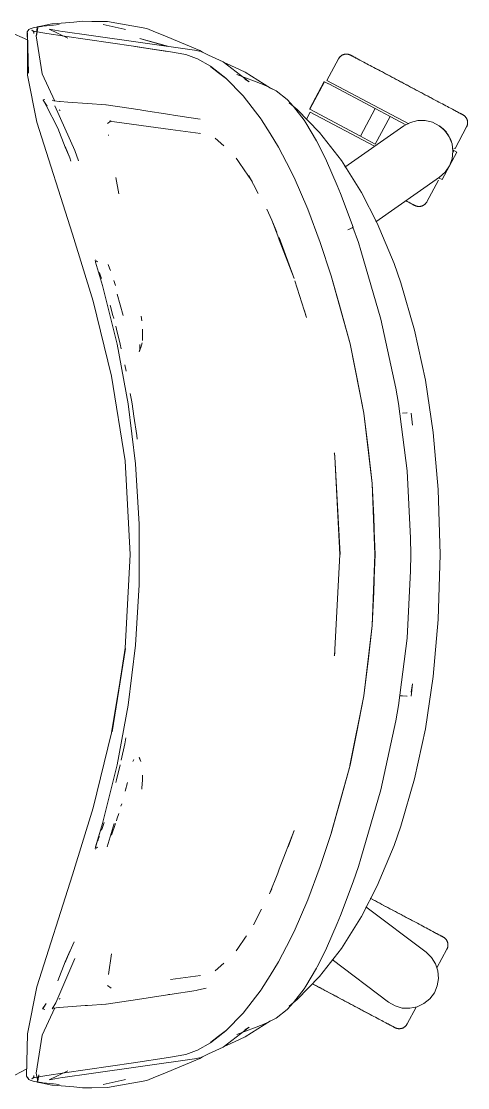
# Model space of a CAD drawing. Header units: millimetres. Extents: x 155927 to 326028, y -36033 to 97293.
# Drawn here: x 204610.7 to 204810.7, y 11212.4 to 11690.3 of the extents above; entities that cross this region are included whole.
import ezdxf

# ---------------------------------------------------------------- set-up
doc = ezdxf.new("R2010")
doc.units = ezdxf.units.MM
doc.header["$MEASUREMENT"] = 0
doc.layers.add('G-IMPT', color=8, linetype='CONTINUOUS', lineweight=9)
doc.layers.add('I-FURN', color=8, linetype='CONTINUOUS', lineweight=9)

msp = doc.modelspace()

# ---------------------------------------------------------------- linework, layer by layer
at = {"layer": 'G-IMPT'}
for p, q in [((204620.2, 11688.32), (204624.45, 11689.13)), ((204624.92, 11689.17), (204624.45, 11689.13)), ((204634.24, 11689.97), (204624.92, 11689.17)), ((204625.08, 11688.65), (204627.68, 11688.86)), ((204634.24, 11689.97), (204638.2, 11690.32)), ((204638.2, 11690.32), (204642.37, 11690.31)), ((204649.33, 11690.29), (204642.37, 11690.31)), ((204647.47, 11688.88), (204656.78, 11686.83)), ((204649.33, 11690.29), (204667.03, 11687.05)), ((204605.3, 11685.6), (204613.47, 11682.03)), ((204613.34, 11685.58), (204613.73, 11686.16)), ((204613.34, 11685.58), (204613.53, 11684.72)), ((204613.95, 11667.02), (204613.36, 11685.47)), ((204613.36, 11685.47), (204613.46, 11685)), ((204613.95, 11667.02), (204613.46, 11685)), ((204613.51, 11666.13), (204613.46, 11685)), ((204613.46, 11685), (204613.5, 11684.83)), ((204613.53, 11684.72), (204613.5, 11684.83)), ((204614.1, 11686.65), (204613.73, 11686.16)), ((204614.1, 11686.65), (204614.64, 11686.97)), ((204616.51, 11687.52), (204614.64, 11686.97)), ((204616, 11685.93), (204615.49, 11686.32)), ((204616.59, 11685.77), (204615.49, 11686.32)), ((204616.59, 11685.77), (204615.97, 11685.93)), ((204615.97, 11685.93), (204622.24, 11684.83)), ((204616.32, 11685.39), (204616, 11685.93)), ((204616.32, 11685.39), (204616.39, 11684.89)), ((204619.78, 11688.06), (204616.51, 11687.52)), ((204618.11, 11687.46), (204617.42, 11683.88)), ((204617.48, 11683.92), (204617.87, 11687.87)), ((204618.11, 11687.46), (204617.48, 11683.92)), ((204620.2, 11688.32), (204617.87, 11687.87)), ((204619.78, 11688.06), (204620.4, 11688.13)), ((204625.08, 11688.65), (204620.4, 11688.13)), ((204630.09, 11683.71), (204622.24, 11684.83)), ((204631.64, 11682.73), (204623.21, 11686.73)), ((204623.21, 11686.73), (204624.07, 11686.59)), ((204624.07, 11686.59), (204629.09, 11685.76)), ((204629.09, 11685.76), (204630.39, 11685.54)), ((204641.05, 11684.1), (204630.39, 11685.54)), ((204641.05, 11684.1), (204688.27, 11677.43)), ((204656.78, 11686.83), (204657.35, 11686.68)), ((204667.03, 11687.05), (204670.89, 11685.46)), ((204674.25, 11684.07), (204670.89, 11685.46)), ((204620.14, 11666.84), (204617.42, 11683.88)), ((204660.97, 11679.16), (204630.09, 11683.71)), ((204663.85, 11682.56), (204675.74, 11679.2)), ((204663.85, 11682.56), (204676.8, 11679.05)), ((204690.71, 11677.27), (204674.25, 11684.07)), ((204660.97, 11679.16), (204676.15, 11676.83)), ((204661.57, 11679.06), (204676.73, 11676.77)), ((204661.57, 11679.06), (204676.15, 11676.83)), ((204684.4, 11675.47), (204676.73, 11676.77)), ((204689.19, 11673.71), (204684.4, 11675.47)), ((204688.27, 11677.43), (204691.26, 11676.78)), ((204691.88, 11676.5), (204690.71, 11677.27)), ((204694.63, 11675.22), (204691.26, 11676.78)), ((204701.2, 11672.15), (204694.63, 11675.22)), ((204689.19, 11673.71), (204689.62, 11673.5)), ((204695.45, 11670.21), (204689.62, 11673.5)), ((204702.42, 11664.79), (204695.45, 11670.21)), ((204695.68, 11669.89), (204702.62, 11664.49)), ((204695.68, 11669.89), (204699.05, 11667.3)), ((204712.85, 11663.24), (204701.2, 11672.15)), ((204710.97, 11667.53), (204702.34, 11671.51)), ((204617.7, 11645.18), (204613.51, 11666.13)), ((204620.14, 11666.84), (204625.72, 11654.54)), ((204702.62, 11664.49), (204699.05, 11667.3)), ((204707.2, 11666.47), (204719.1, 11661.96)), ((204722.41, 11660.4), (204710.97, 11667.53)), ((204702.42, 11664.79), (204710.15, 11656.89)), ((204712.85, 11663.24), (204710.9, 11664.35)), ((204721.33, 11660.89), (204719.1, 11661.96)), ((204723.77, 11659.71), (204721.33, 11660.89)), ((204722.41, 11660.4), (204723.18, 11659.9)), ((204710.15, 11656.89), (204718.17, 11646.46)), ((204723.77, 11659.71), (204724.91, 11659.1)), ((204724.91, 11659.1), (204729.77, 11655.23)), ((204620.5, 11655.03), (204620.47, 11654.86)), ((204620.53, 11655.16), (204620.5, 11655.03)), ((204620.5, 11655.03), (204622.34, 11652.32)), ((204620.5, 11655.03), (204621.85, 11652.57)), ((204621.22, 11655.3), (204620.53, 11655.16)), ((204627.13, 11642.46), (204621.85, 11652.57)), ((204624.48, 11654.99), (204625.25, 11654.72)), ((204625.32, 11654.69), (204625.25, 11654.72)), ((204627.78, 11654.41), (204625.32, 11654.69)), ((204634.68, 11632.36), (204625.76, 11652.51)), ((204627.78, 11654.41), (204628.15, 11654.37)), ((204631.56, 11654.11), (204628.15, 11654.37)), ((204631.56, 11654.11), (204640.4, 11653.48)), ((204648.64, 11652.86), (204640.4, 11653.48)), ((204648.72, 11652.85), (204648.64, 11652.86)), ((204648.72, 11652.85), (204663.94, 11650.64)), ((204663.94, 11650.64), (204665.49, 11650.4)), ((204732.66, 11652.21), (204729.77, 11655.23)), ((204730.66, 11653.79), (204734.34, 11650.79)), ((204732.66, 11652.21), (204737.38, 11646.08)), ((204734.34, 11650.79), (204744.29, 11640.5)), ((204628.13, 11650.35), (204627.7, 11650.62)), ((204665.49, 11650.4), (204677.26, 11648.53)), ((204678.92, 11648.27), (204677.26, 11648.53)), ((204685.76, 11647.21), (204678.92, 11648.27)), ((204685.76, 11647.21), (204690.83, 11646.46)), ((204718.17, 11646.46), (204718.34, 11646.2)), ((204722.22, 11640.1), (204718.34, 11646.2)), ((204737.38, 11646.08), (204738.24, 11644.79)), ((204633.69, 11594.94), (204617.7, 11645.18)), ((204627.13, 11642.46), (204630.38, 11633.99)), ((204649.38, 11644.47), (204650.94, 11645.72)), ((204650.24, 11645.59), (204650.5, 11645.64)), ((204677.57, 11641.85), (204650.24, 11645.59)), ((204650.73, 11645.68), (204650.5, 11645.64)), ((204677.57, 11641.85), (204690.93, 11640.07)), ((204742.98, 11636.79), (204738.24, 11644.79)), ((204649.74, 11639.52), (204649.78, 11639.18)), ((204690.93, 11640.07), (204690.45, 11640.22)), ((204701.42, 11634.57), (204697.52, 11637.91)), ((204722.22, 11640.1), (204725.99, 11633.87)), ((204747.28, 11628.18), (204742.98, 11636.79)), ((204747.5, 11627.74), (204742.98, 11636.79)), ((204742.98, 11636.79), (204743.28, 11636.19)), ((204754.1, 11627.89), (204744.29, 11640.5)), ((204632.4, 11629.09), (204630.38, 11634.2)), ((204630.38, 11634.2), (204631.72, 11630.82)), ((204630.38, 11633.99), (204632.4, 11629.09)), ((204636.42, 11627.77), (204634.68, 11632.36)), ((204729.56, 11627.08), (204725.99, 11633.87)), ((204747.5, 11627.74), (204743.28, 11636.19)), ((204632.4, 11629.09), (204632.96, 11627.68)), ((204707.7, 11627.94), (204706.95, 11629.04)), ((204711.19, 11622.81), (204707.7, 11627.94)), ((204729.56, 11627.08), (204732.95, 11620.36)), ((204747.28, 11628.18), (204747.5, 11627.74)), ((204747.5, 11627.74), (204752.28, 11616.78)), ((204754.1, 11627.89), (204763.07, 11613.6)), ((204711.59, 11622.23), (204711.19, 11622.81)), ((204714.14, 11618.47), (204711.59, 11622.23)), ((204654.41, 11613.05), (204653, 11620.3)), ((204714.14, 11618.47), (204712.64, 11621.25)), ((204716.83, 11613.14), (204712.64, 11621.25)), ((204739.13, 11606.13), (204732.95, 11620.36)), ((204752.28, 11616.78), (204753.75, 11613.1)), ((204753.75, 11613.1), (204759.33, 11598.14)), ((204763.07, 11613.6), (204770.16, 11599.82)), ((204720.7, 11606.1), (204722.89, 11601.25)), ((204739.13, 11606.13), (204744.59, 11591.25)), ((204722.89, 11601.25), (204725.2, 11595.81)), ((204722.89, 11601.25), (204725.62, 11594.17)), ((204759.33, 11598.14), (204759.29, 11598.01)), ((204759.29, 11598.01), (204759.29, 11598.14)), ((204759.29, 11598.14), (204761.7, 11591.21)), ((204777.68, 11581.85), (204770.16, 11599.82)), ((204633.69, 11594.94), (204642.88, 11564.96)), ((204726.28, 11592.44), (204725.62, 11594.17)), ((204733, 11575), (204726.18, 11593.4)), ((204758.06, 11597.36), (204757, 11596.93)), ((204757, 11596.93), (204757.6, 11597.16)), ((204758.06, 11597.36), (204757.6, 11597.16)), ((204758.06, 11597.36), (204758.89, 11597.74)), ((204758.06, 11597.36), (204758.71, 11597.63)), ((204758.71, 11597.63), (204758.89, 11597.74)), ((204759.29, 11598.01), (204758.89, 11597.74)), ((204758.89, 11597.74), (204759.28, 11597.96)), ((204759.29, 11598.01), (204759.28, 11597.96)), ((204733, 11575), (204726.28, 11592.44)), ((204749.59, 11576.33), (204744.59, 11591.25)), ((204762.89, 11587.6), (204761.7, 11591.21)), ((204771.83, 11556.77), (204762.89, 11587.6)), ((204643.92, 11583.37), (204643.84, 11583.14)), ((204643.84, 11583.14), (204643.89, 11582.91)), ((204643.89, 11582.91), (204643.97, 11582.61)), ((204643.97, 11582.61), (204644.03, 11582.34)), ((204647.11, 11571.92), (204644.03, 11582.34)), ((204644.93, 11582.6), (204644.31, 11582.98)), ((204644.93, 11582.6), (204644.72, 11582.74)), ((204650.23, 11579.67), (204649.62, 11581.32)), ((204650.23, 11579.67), (204650.61, 11578.66)), ((204780.76, 11573.12), (204777.68, 11581.85)), ((204645.95, 11577.11), (204645.7, 11577.77)), ((204645.95, 11577.11), (204646.69, 11575.01)), ((204753.32, 11563.08), (204749.55, 11576.25)), ((204757.98, 11545.84), (204749.55, 11576.25)), ((204757.98, 11545.84), (204749.59, 11576.33)), ((204653.65, 11545.6), (204647.11, 11571.92)), ((204652.95, 11571.9), (204652.22, 11574.12)), ((204738.53, 11557.52), (204733.27, 11574.01)), ((204780.76, 11573.12), (204786.93, 11551.87)), ((204651.19, 11531.28), (204642.88, 11564.96)), ((204653.6, 11568.06), (204656.3, 11558.42)), ((204650.69, 11562.49), (204650.48, 11563.18)), ((204651.8, 11558.49), (204650.69, 11562.49)), ((204738.53, 11557.52), (204737.45, 11560.96)), ((204753.32, 11563.08), (204757.98, 11545.84)), ((204651.8, 11558.49), (204652.12, 11557.35)), ((204652.12, 11557.35), (204652.17, 11557.17)), ((204664.68, 11556.1), (204664.46, 11558.19)), ((204771.83, 11556.77), (204778.5, 11525.98)), ((204653.42, 11552.33), (204653.08, 11553.63)), ((204653.42, 11552.33), (204654.97, 11545.58)), ((204665.08, 11547.25), (204664.99, 11552.3)), ((204664.99, 11552.3), (204665.07, 11550.03)), ((204786.93, 11551.87), (204791.74, 11529.51)), ((204653.65, 11545.6), (204658.58, 11518.93)), ((204655.43, 11543.61), (204654.97, 11545.58)), ((204663.76, 11543.24), (204663.79, 11545.54)), ((204663.8, 11545.4), (204663.79, 11545.54)), ((204664.23, 11544.14), (204664.83, 11546.29)), ((204665.08, 11547.25), (204665.07, 11550.03)), ((204757.98, 11545.84), (204764.15, 11514.71)), ((204757.98, 11545.84), (204761.05, 11530.81)), ((204757.98, 11545.84), (204764.15, 11514.79)), ((204663.54, 11542.19), (204664.23, 11544.14)), ((204663.76, 11543.24), (204663.54, 11542.19)), ((204657.63, 11533.56), (204657.09, 11536.37)), ((204651.19, 11531.28), (204657.19, 11493.36)), ((204764.15, 11514.71), (204761.05, 11530.81)), ((204791.74, 11529.51), (204795.24, 11506.09)), ((204659.55, 11523.46), (204660.11, 11520.55)), ((204779.68, 11519.06), (204778.5, 11525.98)), ((204658.58, 11518.93), (204661.88, 11492.01)), ((204660.35, 11518.92), (204660.11, 11520.55)), ((204661.21, 11513.3), (204660.35, 11518.92)), ((204783.5, 11488.89), (204779.68, 11519.06)), ((204661.21, 11513.3), (204662.5, 11504.78)), ((204767.97, 11483.19), (204764.15, 11514.79)), ((204767.94, 11483.15), (204764.15, 11514.71)), ((204764.15, 11514.71), (204766.09, 11499.23)), ((204781.48, 11514.75), (204783.57, 11514.82)), ((204783.57, 11514.82), (204783.46, 11514.82)), ((204785.33, 11514.79), (204785.98, 11509.38)), ((204662.5, 11504.78), (204662.68, 11503.12)), ((204795.24, 11506.09), (204797.5, 11480.52)), ((204767.94, 11483.15), (204766.09, 11499.23)), ((204657.19, 11493.36), (204659.54, 11451.38)), ((204750.93, 11496.66), (204750.98, 11496.41)), ((204751.21, 11495.11), (204750.95, 11496.88)), ((204751.21, 11495.11), (204750.98, 11496.41)), ((204753.54, 11451.38), (204751.21, 11495.11)), ((204753.48, 11451.38), (204751.21, 11495.11)), ((204663.53, 11464.94), (204661.88, 11492.01)), ((204785.11, 11458.69), (204783.5, 11488.89)), ((204768.61, 11468.26), (204767.94, 11483.15)), ((204767.94, 11483.15), (204769.08, 11451.38)), ((204767.97, 11483.19), (204769.31, 11451.38)), ((204797.5, 11480.52), (204798.35, 11451.38)), ((204663.53, 11464.94), (204663.53, 11437.82)), ((204768.61, 11468.26), (204769.08, 11451.38)), ((204785.11, 11458.69), (204785.21, 11451.38)), ((204657.19, 11409.39), (204659.54, 11451.38)), ((204753.48, 11451.38), (204750.98, 11406.04)), ((204767.94, 11419.6), (204769.08, 11451.38)), ((204769.31, 11451.38), (204767.97, 11419.56)), ((204768.61, 11434.49), (204769.08, 11451.38)), ((204785.11, 11444.07), (204785.21, 11451.38)), ((204798.35, 11451.38), (204797.5, 11422.24)), ((204785.11, 11444.07), (204783.5, 11413.86)), ((204663.53, 11437.82), (204661.88, 11410.75)), ((204767.94, 11419.6), (204768.61, 11434.49)), ((204797.5, 11422.24), (204795.24, 11396.67)), ((204767.94, 11419.6), (204764.15, 11388.05)), ((204767.97, 11419.56), (204764.15, 11387.97)), ((204766.09, 11403.52), (204767.94, 11419.6)), ((204783.5, 11413.86), (204779.68, 11383.69)), ((204651.19, 11371.48), (204657.45, 11409.22)), ((204657.19, 11409.39), (204651.45, 11371.85)), ((204657.45, 11409.22), (204651.45, 11371.85)), ((204658.58, 11383.83), (204661.88, 11410.75)), ((204750.98, 11406.04), (204751.21, 11407.65)), ((204751.21, 11407.65), (204750.98, 11406.35)), ((204750.93, 11406.1), (204750.98, 11406.35)), ((204766.09, 11403.52), (204764.15, 11388.05)), ((204785.33, 11387.96), (204785.98, 11393.38)), ((204785.41, 11389.61), (204785.98, 11393.38)), ((204795.24, 11396.67), (204791.74, 11373.25)), ((204764.15, 11388.05), (204757.94, 11356.8)), ((204757.94, 11356.8), (204764.15, 11387.97)), ((204764.15, 11388.05), (204761.05, 11371.94)), ((204780.24, 11388.05), (204781.48, 11388.01)), ((204783.57, 11387.93), (204781.48, 11388.01)), ((204783.57, 11387.93), (204783.46, 11387.93)), ((204653.65, 11357.16), (204658.58, 11383.83)), ((204779.68, 11383.69), (204778.5, 11376.77)), ((204778.5, 11376.77), (204771.83, 11345.98)), ((204642.88, 11337.79), (204651.19, 11371.48)), ((204657.6, 11369.2), (204657.13, 11366.57)), ((204757.98, 11356.92), (204761.05, 11371.94)), ((204786.93, 11350.88), (204791.74, 11373.25)), ((204657.13, 11366.57), (204655.43, 11359.15)), ((204661.12, 11359.52), (204660.74, 11358.55)), ((204663.54, 11360.57), (204664.23, 11358.62)), ((204663.54, 11360.57), (204663.76, 11359.52)), ((204653.65, 11357.16), (204647.11, 11330.84)), ((204654.97, 11357.18), (204653.42, 11350.42)), ((204660.87, 11358.97), (204660.74, 11358.55)), ((204757.98, 11356.92), (204749.55, 11326.51)), ((204757.98, 11356.92), (204749.59, 11326.42)), ((204753.32, 11339.67), (204757.98, 11356.92)), ((204653.42, 11350.42), (204653.08, 11349.14)), ((204664.97, 11350.4), (204664.7, 11346.7)), ((204664.97, 11350.4), (204665.07, 11351.77)), ((204665.08, 11352.47), (204665.07, 11351.77)), ((204780.76, 11329.64), (204786.93, 11350.88)), ((204657.28, 11345.34), (204658.27, 11349.2)), ((204657.28, 11345.34), (204657.67, 11346.87)), ((204664.7, 11346.7), (204664.66, 11346.21)), ((204762.89, 11315.15), (204771.83, 11345.98)), ((204642.88, 11337.79), (204633.69, 11307.82)), ((204653.59, 11332.76), (204654.37, 11335.26)), ((204655.37, 11338.55), (204655.7, 11339.67)), ((204753.32, 11339.67), (204749.55, 11326.51)), ((204647.11, 11330.84), (204643.84, 11319.62)), ((204647.11, 11330.84), (204643.99, 11320.02)), ((204647.11, 11330.84), (204644.04, 11320.31)), ((204647.73, 11330.84), (204647, 11328.62)), ((204647.73, 11330.84), (204647.88, 11331.3)), ((204652.3, 11330.85), (204649.26, 11320.42)), ((204652.19, 11328.55), (204652.96, 11330.85)), ((204653.34, 11331.98), (204653.59, 11332.76)), ((204646.71, 11327.82), (204647, 11328.62)), ((204651.17, 11325.67), (204651.94, 11327.83)), ((204652.19, 11328.55), (204651.94, 11327.83)), ((204733, 11327.76), (204726.28, 11310.31)), ((204733, 11327.76), (204730.27, 11320.33)), ((204744.59, 11311.51), (204749.59, 11326.42)), ((204777.68, 11320.91), (204780.76, 11329.64)), ((204645.38, 11324.09), (204644.98, 11323.02)), ((204645.73, 11325.06), (204645.38, 11324.09)), ((204777.68, 11320.91), (204770.16, 11302.93)), ((204643.84, 11319.62), (204643.97, 11319.38)), ((204644.04, 11320.31), (204643.99, 11320.02)), ((204644.93, 11320.16), (204644.31, 11319.77)), ((204644.93, 11320.16), (204644.72, 11320.01)), ((204744.59, 11311.51), (204739.13, 11296.63)), ((204759.36, 11304.73), (204761.7, 11311.55)), ((204762.89, 11315.15), (204761.7, 11311.55)), ((204633.69, 11307.82), (204617.7, 11257.58)), ((204725.62, 11308.59), (204721.89, 11299.26)), ((204726.28, 11310.31), (204725.62, 11308.59)), ((204759.36, 11304.73), (204753.75, 11289.65)), ((204770.16, 11302.93), (204763.07, 11289.16)), ((204721.89, 11299.26), (204722.89, 11301.5)), ((204714.72, 11285.42), (204718.26, 11292.39)), ((204739.13, 11296.63), (204732.95, 11282.4)), ((204752.28, 11285.97), (204753.75, 11289.65)), ((204763.07, 11289.16), (204754.1, 11274.86)), ((204747.5, 11275.02), (204752.28, 11285.97)), ((204707.7, 11274.82), (204711.19, 11279.95)), ((204711.19, 11279.95), (204711.59, 11280.53)), ((204729.56, 11275.67), (204732.95, 11282.4)), ((204630.38, 11268.56), (204632.4, 11273.68)), ((204630.38, 11268.76), (204632.4, 11273.66)), ((204632.4, 11273.66), (204630.38, 11268.56)), ((204631.41, 11271.14), (204634.45, 11277.85)), ((204707.7, 11274.82), (204706.95, 11273.71)), ((204729.56, 11275.67), (204725.99, 11268.88)), ((204743.28, 11266.56), (204747.28, 11274.57)), ((204754.1, 11274.86), (204744.29, 11262.26)), ((204747.5, 11275.02), (204747.28, 11274.57)), ((204626.24, 11250.42), (204634.68, 11270.4)), ((204630.38, 11268.76), (204627.13, 11260.29)), ((204649.74, 11263.23), (204651.13, 11272.39)), ((204722.22, 11262.65), (204725.99, 11268.88)), ((204649.74, 11263.23), (204649.78, 11263.58)), ((204701.42, 11268.18), (204697.52, 11264.85)), ((204742.98, 11265.96), (204738.24, 11257.97)), ((204743.28, 11266.56), (204742.98, 11265.96)), ((204677.57, 11260.9), (204690.93, 11262.68)), ((204690.93, 11262.68), (204690.45, 11262.54)), ((204722.22, 11262.65), (204718.34, 11256.56)), ((204734.34, 11251.97), (204744.29, 11262.26)), ((204613.51, 11236.62), (204617.7, 11257.58)), ((204649.38, 11258.28), (204651.02, 11257)), ((204662.79, 11251.94), (204676.15, 11254.05)), ((204676.15, 11254.05), (204676.66, 11254.13)), ((204677.27, 11254.22), (204676.66, 11254.13)), ((204677.27, 11254.22), (204688.99, 11256.03)), ((204688.99, 11256.03), (204689.46, 11256.1)), ((204691.44, 11256.52), (204689.46, 11256.1)), ((204693.61, 11256.98), (204691.44, 11256.52)), ((204710.15, 11245.86), (204718.17, 11256.3)), ((204718.34, 11256.56), (204718.17, 11256.3)), ((204732.66, 11250.55), (204737.38, 11256.68)), ((204737.38, 11256.68), (204738.24, 11257.97)), ((204620.28, 11247.75), (204621.87, 11250.21)), ((204621.87, 11250.21), (204620.34, 11247.73)), ((204620.34, 11247.73), (204621.83, 11250.2)), ((204624.48, 11247.75), (204626.24, 11250.42)), ((204627.7, 11252.14), (204628.13, 11252.41)), ((204640.4, 11249.28), (204639.41, 11249.2)), ((204648.64, 11249.89), (204640.4, 11249.28)), ((204648.64, 11249.89), (204648.72, 11249.9)), ((204662.79, 11251.94), (204648.72, 11249.9)), ((204729.77, 11247.52), (204732.66, 11250.55)), ((204734.34, 11251.97), (204730.66, 11248.97)), ((204620.14, 11235.92), (204625.75, 11248.27)), ((204620.28, 11247.75), (204620.34, 11247.73)), ((204621.22, 11247.45), (204620.34, 11247.73)), ((204625.21, 11248.04), (204624.48, 11247.75)), ((204625.21, 11248.04), (204625.22, 11248.04)), ((204627.6, 11248.34), (204625.22, 11248.04)), ((204627.6, 11248.34), (204627.68, 11248.35)), ((204631.56, 11248.64), (204627.68, 11248.35)), ((204639.41, 11249.2), (204631.56, 11248.64)), ((204710.15, 11245.86), (204702.42, 11237.96)), ((204724.91, 11243.66), (204729.77, 11247.52)), ((204707.2, 11236.29), (204719.1, 11240.8)), ((204710.97, 11235.23), (204722.41, 11242.35)), ((204721.33, 11241.87), (204719.1, 11240.8)), ((204723.77, 11243.04), (204721.33, 11241.87)), ((204724.91, 11243.66), (204723.77, 11243.04)), ((204613.51, 11236.62), (204613.12, 11217.64)), ((204620.14, 11235.92), (204617.42, 11218.87)), ((204695.45, 11232.54), (204702.42, 11237.96)), ((204702.62, 11238.27), (204695.68, 11232.87)), ((204695.68, 11232.87), (204699.05, 11235.46)), ((204702.62, 11238.27), (204699.05, 11235.46)), ((204712.85, 11239.52), (204701.15, 11230.58)), ((204702.34, 11231.25), (204710.97, 11235.23)), ((204712.85, 11239.52), (204710.82, 11238.36)), ((204695.45, 11232.54), (204689.62, 11229.26)), ((204694.63, 11227.54), (204701.15, 11230.58)), ((204641.05, 11218.65), (204688.27, 11225.33)), ((204660.97, 11223.6), (204676.73, 11225.99)), ((204690.71, 11225.49), (204674.25, 11218.69)), ((204684.4, 11227.29), (204676.73, 11225.99)), ((204684.4, 11227.29), (204689.19, 11229.04)), ((204688.27, 11225.33), (204691.26, 11225.97)), ((204689.62, 11229.26), (204689.19, 11229.04)), ((204691.88, 11226.26), (204690.71, 11225.49)), ((204694.63, 11227.54), (204691.26, 11225.97)), ((204613.19, 11220.82), (204605.29, 11216.68)), ((204630.09, 11219.04), (204660.97, 11223.6)), ((204613.12, 11217.64), (204613.73, 11216.6)), ((204613.6, 11217.22), (204613.73, 11216.6)), ((204613.6, 11217.22), (204613.71, 11216.67)), ((204613.73, 11216.6), (204613.71, 11216.67)), ((204614.1, 11216.1), (204613.73, 11216.6)), ((204614.64, 11215.78), (204614.1, 11216.1)), ((204614.64, 11215.78), (204616.51, 11215.23)), ((204616.59, 11216.99), (204615.49, 11216.43)), ((204616, 11216.83), (204615.49, 11216.43)), ((204615.97, 11216.82), (204622.24, 11217.93)), ((204616.59, 11216.99), (204615.97, 11216.82)), ((204616, 11216.83), (204616.32, 11217.37)), ((204616.39, 11217.87), (204616.32, 11217.37)), ((204618.11, 11215.29), (204617.42, 11218.87)), ((204618.6, 11218.16), (204617.87, 11214.88)), ((204618.6, 11218.16), (204618.11, 11215.29)), ((204622.24, 11217.93), (204630.09, 11219.04)), ((204623.21, 11216.02), (204631.61, 11220.01)), ((204623.21, 11216.02), (204624.07, 11216.16)), ((204629.09, 11217), (204624.07, 11216.16)), ((204629.09, 11217), (204630.39, 11217.21)), ((204641.05, 11218.65), (204630.39, 11217.21)), ((204647.47, 11213.88), (204656.78, 11215.92)), ((204656.78, 11215.92), (204657.35, 11216.07)), ((204667.03, 11215.71), (204670.89, 11217.3)), ((204674.25, 11218.69), (204670.89, 11217.3)), ((204619.78, 11214.7), (204616.51, 11215.23)), ((204620.2, 11214.44), (204617.87, 11214.88)), ((204619.78, 11214.7), (204620.4, 11214.62)), ((204624.45, 11213.63), (204620.2, 11214.44)), ((204620.4, 11214.62), (204625.08, 11214.1)), ((204624.92, 11213.59), (204624.45, 11213.63)), ((204624.92, 11213.59), (204634.24, 11212.78)), ((204625.08, 11214.1), (204627.68, 11213.89)), ((204634.24, 11212.78), (204638.2, 11212.44)), ((204642.37, 11212.44), (204638.2, 11212.44)), ((204649.33, 11212.47), (204642.37, 11212.44)), ((204649.33, 11212.47), (204667.03, 11215.71))]:
    msp.add_line(p, q, dxfattribs=at)
at = {"layer": 'I-FURN'}
for p, q in [((204753.59, 11674.51), (204753.7, 11674.62)), ((204753.7, 11674.62), (204753.83, 11674.72)), ((204753.83, 11674.72), (204753.95, 11674.82)), ((204753.95, 11674.82), (204754.09, 11674.91)), ((204754.09, 11674.91), (204754.22, 11675)), ((204754.22, 11675), (204754.36, 11675.09)), ((204754.36, 11675.09), (204754.5, 11675.16)), ((204754.5, 11675.16), (204754.64, 11675.24)), ((204754.64, 11675.24), (204754.79, 11675.3)), ((204754.79, 11675.3), (204754.94, 11675.36)), ((204754.94, 11675.36), (204755.09, 11675.42)), ((204755.09, 11675.42), (204755.25, 11675.46)), ((204755.25, 11675.46), (204755.4, 11675.51)), ((204755.4, 11675.51), (204755.56, 11675.54)), ((204755.56, 11675.54), (204755.72, 11675.57)), ((204755.72, 11675.57), (204755.88, 11675.59)), ((204755.88, 11675.59), (204756.04, 11675.61)), ((204756.04, 11675.61), (204756.2, 11675.62)), ((204756.2, 11675.62), (204756.36, 11675.62)), ((204756.36, 11675.62), (204756.52, 11675.62)), ((204756.52, 11675.62), (204756.68, 11675.61)), ((204756.68, 11675.61), (204756.84, 11675.6)), ((204756.84, 11675.6), (204757, 11675.57)), ((204757, 11675.57), (204757.16, 11675.54)), ((204757.16, 11675.54), (204757.32, 11675.51)), ((204757.32, 11675.51), (204757.47, 11675.47)), ((204757.47, 11675.47), (204757.63, 11675.42)), ((204757.63, 11675.42), (204757.78, 11675.37)), ((204757.78, 11675.37), (204757.93, 11675.31)), ((204757.93, 11675.31), (204758.08, 11675.24)), ((204758.08, 11675.24), (204758.22, 11675.17)), ((204758.22, 11675.17), (204758.26, 11675.15)), ((204758.26, 11675.15), (204758.28, 11675.14)), ((204758.27, 11675.15), (204758.26, 11675.15)), ((204758.31, 11675.13), (204758.27, 11675.15)), ((204758.28, 11675.14), (204758.34, 11675.11)), ((204758.39, 11675.08), (204758.31, 11675.13)), ((204758.34, 11675.11), (204758.44, 11675.06)), ((204758.51, 11675.02), (204758.39, 11675.08)), ((204758.44, 11675.06), (204758.58, 11674.98)), ((204758.67, 11674.93), (204758.51, 11675.02)), ((204758.58, 11674.98), (204758.76, 11674.88)), ((204758.87, 11674.82), (204758.67, 11674.93)), ((204758.76, 11674.88), (204758.98, 11674.77)), ((204759.12, 11674.7), (204758.87, 11674.82)), ((204758.98, 11674.77), (204759.24, 11674.63)), ((204759.39, 11674.55), (204759.12, 11674.7)), ((204759.24, 11674.63), (204759.54, 11674.47)), ((204759.71, 11674.38), (204759.39, 11674.55)), ((204752.81, 11673.48), (204747.66, 11663.8)), ((204752.81, 11673.48), (204752.89, 11673.63)), ((204752.89, 11673.63), (204752.97, 11673.76)), ((204752.97, 11673.76), (204753.06, 11673.9)), ((204753.06, 11673.9), (204753.16, 11674.03)), ((204753.16, 11674.03), (204753.26, 11674.15)), ((204753.26, 11674.15), (204753.36, 11674.28)), ((204753.36, 11674.28), (204753.47, 11674.39)), ((204753.47, 11674.39), (204753.59, 11674.51)), ((204759.54, 11674.47), (204759.87, 11674.29)), ((204760.07, 11674.19), (204759.71, 11674.38)), ((204759.87, 11674.29), (204760.24, 11674.1)), ((204760.46, 11673.98), (204760.07, 11674.19)), ((204760.24, 11674.1), (204760.65, 11673.88)), ((204760.89, 11673.75), (204760.46, 11673.98)), ((204760.65, 11673.88), (204761.1, 11673.64)), ((204761.36, 11673.5), (204760.89, 11673.75)), ((204761.1, 11673.64), (204761.58, 11673.38)), ((204761.86, 11673.24), (204761.36, 11673.5)), ((204761.58, 11673.38), (204762.1, 11673.11)), ((204762.39, 11672.95), (204761.86, 11673.24)), ((204762.1, 11673.11), (204762.65, 11672.82)), ((204762.96, 11672.65), (204762.39, 11672.95)), ((204762.65, 11672.82), (204763.23, 11672.51)), ((204763.56, 11672.33), (204762.96, 11672.65)), ((204764.2, 11671.99), (204763.56, 11672.33)), ((204764.86, 11671.64), (204764.2, 11671.99)), ((204765.55, 11671.27), (204764.86, 11671.64)), ((204766.28, 11670.89), (204765.55, 11671.27)), ((204767.03, 11670.49), (204766.28, 11670.89)), ((204767.8, 11670.08), (204767.03, 11670.49)), ((204768.6, 11669.65), (204767.8, 11670.08)), ((204769.43, 11669.21), (204768.6, 11669.65)), ((204768.98, 11669.45), (204769.82, 11669.01)), ((204770.28, 11668.76), (204769.43, 11669.21)), ((204769.82, 11669.01), (204770.67, 11668.55)), ((204771.14, 11668.3), (204770.28, 11668.76)), ((204770.67, 11668.55), (204771.55, 11668.09)), ((204772.03, 11667.83), (204771.14, 11668.3)), ((204771.55, 11668.09), (204772.45, 11667.61)), ((204772.94, 11667.35), (204772.03, 11667.83)), ((204772.45, 11667.61), (204773.36, 11667.12)), ((204773.86, 11666.86), (204772.94, 11667.35)), ((204773.36, 11667.12), (204774.29, 11666.63)), ((204774.8, 11666.36), (204773.86, 11666.86)), ((204774.29, 11666.63), (204775.23, 11666.13)), ((204775.75, 11665.85), (204774.8, 11666.36)), ((204775.23, 11666.13), (204776.19, 11665.62)), ((204776.71, 11665.34), (204775.75, 11665.85)), ((204776.19, 11665.62), (204777.16, 11665.1)), ((204777.69, 11664.82), (204776.71, 11665.34)), ((204777.16, 11665.1), (204778.14, 11664.58)), ((204746.37, 11663.35), (204739.79, 11650.99)), ((204739.96, 11650.9), (204746.54, 11663.26)), ((204746.54, 11663.26), (204748.33, 11662.31)), ((204784.27, 11644.34), (204747.66, 11663.8)), ((204748.43, 11662.26), (204769.24, 11651.19)), ((204778.67, 11664.3), (204777.69, 11664.82)), ((204778.14, 11664.58), (204779.12, 11664.06)), ((204779.66, 11663.77), (204778.67, 11664.3)), ((204779.12, 11664.06), (204780.12, 11663.53)), ((204780.66, 11663.24), (204779.66, 11663.77)), ((204780.12, 11663.53), (204781.12, 11663)), ((204781.66, 11662.71), (204780.66, 11663.24)), ((204781.12, 11663), (204782.12, 11662.46)), ((204782.66, 11662.18), (204781.66, 11662.71)), ((204782.12, 11662.46), (204783.13, 11661.93)), ((204783.67, 11661.64), (204782.66, 11662.18)), ((204783.13, 11661.93), (204784.13, 11661.4)), ((204784.67, 11661.11), (204783.67, 11661.64)), ((204784.13, 11661.4), (204785.14, 11660.86)), ((204785.68, 11660.57), (204784.67, 11661.11)), ((204785.14, 11660.86), (204786.14, 11660.33)), ((204786.68, 11660.04), (204785.68, 11660.57)), ((204786.14, 11660.33), (204787.13, 11659.8)), ((204787.67, 11659.51), (204786.68, 11660.04)), ((204787.13, 11659.8), (204788.12, 11659.27)), ((204788.66, 11658.99), (204787.67, 11659.51)), ((204788.12, 11659.27), (204789.11, 11658.75)), ((204789.64, 11658.47), (204788.66, 11658.99)), ((204789.11, 11658.75), (204790.08, 11658.23)), ((204790.6, 11657.95), (204789.64, 11658.47)), ((204790.08, 11658.23), (204791.05, 11657.72)), ((204791.56, 11657.44), (204790.6, 11657.95)), ((204791.05, 11657.72), (204792, 11657.21)), ((204792.51, 11656.94), (204791.56, 11657.44)), ((204792, 11657.21), (204792.94, 11656.71)), ((204793.44, 11656.45), (204792.51, 11656.94)), ((204792.94, 11656.71), (204793.86, 11656.22)), ((204794.35, 11655.96), (204793.44, 11656.45)), ((204793.86, 11656.22), (204794.76, 11655.74)), ((204795.25, 11655.49), (204794.35, 11655.96)), ((204796.12, 11655.02), (204795.25, 11655.49)), ((204762.67, 11638.83), (204739.96, 11650.9)), ((204762.67, 11638.83), (204769.24, 11651.19)), ((204769.24, 11651.19), (204775.89, 11647.66)), ((204796.98, 11654.56), (204796.12, 11655.02)), ((204797.81, 11654.12), (204796.98, 11654.56)), ((204798.63, 11653.69), (204797.81, 11654.12)), ((204799.41, 11653.27), (204798.63, 11653.69)), ((204800.18, 11652.86), (204799.41, 11653.27)), ((204800.91, 11652.47), (204800.18, 11652.86)), ((204801.62, 11652.1), (204800.91, 11652.47)), ((204802.3, 11651.74), (204801.62, 11652.1)), ((204802.94, 11651.39), (204802.3, 11651.74)), ((204803.56, 11651.06), (204802.94, 11651.39)), ((204804.14, 11650.75), (204803.56, 11651.06)), ((204803.83, 11650.92), (204804.4, 11650.62)), ((204804.69, 11650.46), (204804.14, 11650.75)), ((204740.15, 11649.67), (204738.47, 11646.52)), ((204768.87, 11634.4), (204740.15, 11649.67)), ((204769.31, 11635.3), (204775.89, 11647.66)), ((204775.89, 11647.66), (204782.94, 11643.91)), ((204785.05, 11645.03), (204788.32, 11645.86)), ((204788.32, 11645.86), (204791.7, 11645.88)), ((204791.7, 11645.88), (204794.98, 11645.1)), ((204804.4, 11650.62), (204804.94, 11650.33)), ((204805.21, 11650.19), (204804.69, 11650.46)), ((204804.94, 11650.33), (204805.44, 11650.07)), ((204805.69, 11649.93), (204805.21, 11650.19)), ((204805.44, 11650.07), (204805.9, 11649.82)), ((204806.14, 11649.69), (204805.69, 11649.93)), ((204805.9, 11649.82), (204806.33, 11649.59)), ((204806.55, 11649.47), (204806.14, 11649.69)), ((204806.33, 11649.59), (204806.73, 11649.38)), ((204806.92, 11649.28), (204806.55, 11649.47)), ((204806.73, 11649.38), (204807.08, 11649.19)), ((204807.26, 11649.1), (204806.92, 11649.28)), ((204807.08, 11649.19), (204807.4, 11649.02)), ((204807.56, 11648.94), (204807.26, 11649.1)), ((204807.4, 11649.02), (204807.68, 11648.87)), ((204807.81, 11648.8), (204807.56, 11648.94)), ((204807.68, 11648.87), (204807.92, 11648.75)), ((204808.03, 11648.69), (204807.81, 11648.8)), ((204807.92, 11648.75), (204808.12, 11648.64)), ((204808.21, 11648.59), (204808.03, 11648.69)), ((204808.12, 11648.64), (204808.28, 11648.55)), ((204808.35, 11648.52), (204808.21, 11648.59)), ((204808.28, 11648.55), (204808.4, 11648.49)), ((204808.45, 11648.46), (204808.35, 11648.52)), ((204808.4, 11648.49), (204808.49, 11648.45)), ((204808.51, 11648.43), (204808.45, 11648.46)), ((204808.49, 11648.45), (204808.53, 11648.42)), ((204808.53, 11648.42), (204808.51, 11648.43)), ((204808.53, 11648.42), (204808.68, 11648.34)), ((204808.53, 11648.42), (204808.53, 11648.42)), ((204808.68, 11648.34), (204808.81, 11648.26)), ((204808.81, 11648.26), (204808.95, 11648.17)), ((204808.95, 11648.17), (204809.08, 11648.07)), ((204809.08, 11648.07), (204809.2, 11647.97)), ((204809.2, 11647.97), (204809.33, 11647.87)), ((204809.33, 11647.87), (204809.44, 11647.76)), ((204809.44, 11647.76), (204809.56, 11647.64)), ((204809.56, 11647.64), (204809.67, 11647.53)), ((204809.67, 11647.53), (204809.77, 11647.4)), ((204809.77, 11647.4), (204809.87, 11647.27)), ((204809.87, 11647.27), (204809.96, 11647.14)), ((204809.96, 11647.14), (204810.05, 11647.01)), ((204810.05, 11647.01), (204810.14, 11646.87)), ((204810.14, 11646.87), (204810.21, 11646.73)), ((204810.21, 11646.73), (204810.29, 11646.59)), ((204810.29, 11646.59), (204810.35, 11646.44)), ((204810.35, 11646.44), (204810.41, 11646.29)), ((204810.41, 11646.29), (204810.47, 11646.14)), ((204810.47, 11646.14), (204810.51, 11645.98)), ((204810.51, 11645.98), (204810.56, 11645.83)), ((204755.65, 11624.94), (204782.08, 11643.44)), ((204782.08, 11643.44), (204785.05, 11645.03)), ((204794.98, 11645.1), (204797.98, 11643.55)), ((204797.98, 11643.55), (204800.52, 11641.33)), ((204799.68, 11642.19), (204798.26, 11643.35)), ((204801.97, 11639.41), (204799.68, 11642.19)), ((204800.52, 11641.33), (204802.45, 11638.57)), ((204805.05, 11633.28), (204810.2, 11642.97)), ((204810.22, 11643.01), (204810.2, 11642.97)), ((204810.29, 11643.15), (204810.22, 11643.01)), ((204810.36, 11643.3), (204810.29, 11643.15)), ((204810.42, 11643.45), (204810.36, 11643.3)), ((204810.47, 11643.6), (204810.42, 11643.45)), ((204810.52, 11643.76), (204810.47, 11643.6)), ((204810.56, 11643.91), (204810.52, 11643.76)), ((204810.56, 11645.83), (204810.59, 11645.67)), ((204810.59, 11644.07), (204810.56, 11643.91)), ((204810.59, 11645.67), (204810.62, 11645.51)), ((204810.62, 11644.23), (204810.59, 11644.07)), ((204810.62, 11645.51), (204810.64, 11645.35)), ((204810.64, 11644.39), (204810.62, 11644.23)), ((204810.64, 11645.35), (204810.66, 11645.19)), ((204810.66, 11644.55), (204810.64, 11644.39)), ((204810.66, 11645.19), (204810.67, 11645.03)), ((204810.67, 11644.71), (204810.66, 11644.55)), ((204810.67, 11645.03), (204810.67, 11644.87)), ((204810.67, 11644.87), (204810.67, 11644.71)), ((204769.31, 11635.3), (204762.67, 11638.83)), ((204802.45, 11638.57), (204803.67, 11635.42)), ((204799.29, 11619.36), (204805.86, 11631.72)), ((204803.67, 11635.42), (204804.1, 11632.07)), ((204804.1, 11632.07), (204803.71, 11628.72)), ((204804.47, 11632.46), (204804.07, 11631.71)), ((204804.55, 11632.42), (204804.47, 11632.46)), ((204804.47, 11632.46), (204805.86, 11631.72)), ((204805.05, 11633.28), (204804.68, 11633.48)), ((204803.71, 11628.72), (204802.54, 11625.56)), ((204800.64, 11622.77), (204798.13, 11620.52)), ((204802.54, 11625.56), (204800.64, 11622.77)), ((204798.13, 11620.52), (204769.54, 11600.5)), ((204792.39, 11609.47), (204797.54, 11619.16)), ((204799.29, 11619.36), (204797.89, 11620.1)), ((204797.89, 11620.1), (204797.98, 11620.05)), ((204782.81, 11610), (204783.34, 11609.72)), ((204783.62, 11609.57), (204783.1, 11609.85)), ((204783.34, 11609.72), (204783.84, 11609.45)), ((204784.1, 11609.31), (204783.62, 11609.57)), ((204783.84, 11609.45), (204784.31, 11609.2)), ((204784.54, 11609.08), (204784.1, 11609.31)), ((204784.31, 11609.2), (204784.74, 11608.97)), ((204784.95, 11608.86), (204784.54, 11609.08)), ((204784.74, 11608.97), (204785.13, 11608.77)), ((204785.33, 11608.66), (204784.95, 11608.86)), ((204785.13, 11608.77), (204785.49, 11608.58)), ((204785.66, 11608.48), (204785.33, 11608.66)), ((204785.49, 11608.58), (204785.8, 11608.41)), ((204785.96, 11608.32), (204785.66, 11608.48)), ((204785.8, 11608.41), (204786.08, 11608.26)), ((204786.22, 11608.19), (204785.96, 11608.32)), ((204786.08, 11608.26), (204786.32, 11608.13)), ((204786.44, 11608.07), (204786.22, 11608.19)), ((204786.32, 11608.13), (204786.53, 11608.02)), ((204786.62, 11607.97), (204786.44, 11608.07)), ((204786.53, 11608.02), (204786.69, 11607.94)), ((204786.76, 11607.9), (204786.62, 11607.97)), ((204786.69, 11607.94), (204786.81, 11607.87)), ((204786.86, 11607.85), (204786.76, 11607.9)), ((204786.81, 11607.87), (204786.89, 11607.83)), ((204786.92, 11607.81), (204786.86, 11607.85)), ((204786.89, 11607.83), (204786.93, 11607.81)), ((204786.94, 11607.8), (204786.92, 11607.81)), ((204786.93, 11607.81), (204786.94, 11607.8)), ((204786.98, 11607.78), (204786.94, 11607.8)), ((204787.12, 11607.71), (204786.98, 11607.78)), ((204787.27, 11607.65), (204787.12, 11607.71)), ((204787.42, 11607.59), (204787.27, 11607.65)), ((204790.41, 11607.65), (204790.26, 11607.59)), ((204790.56, 11607.72), (204790.41, 11607.65)), ((204790.7, 11607.79), (204790.56, 11607.72)), ((204790.84, 11607.87), (204790.7, 11607.79)), ((204790.98, 11607.95), (204790.84, 11607.87)), ((204791.11, 11608.04), (204790.98, 11607.95)), ((204791.24, 11608.14), (204791.11, 11608.04)), ((204791.37, 11608.23), (204791.24, 11608.14)), ((204791.49, 11608.34), (204791.37, 11608.23)), ((204791.61, 11608.45), (204791.49, 11608.34)), ((204791.73, 11608.56), (204791.61, 11608.45)), ((204791.84, 11608.68), (204791.73, 11608.56)), ((204791.94, 11608.8), (204791.84, 11608.68)), ((204792.04, 11608.93), (204791.94, 11608.8)), ((204792.14, 11609.06), (204792.04, 11608.93)), ((204792.23, 11609.19), (204792.14, 11609.06)), ((204792.31, 11609.33), (204792.23, 11609.19)), ((204792.39, 11609.47), (204792.31, 11609.33)), ((204787.57, 11607.53), (204787.42, 11607.59)), ((204787.73, 11607.49), (204787.57, 11607.53)), ((204787.88, 11607.45), (204787.73, 11607.49)), ((204788.04, 11607.41), (204787.88, 11607.45)), ((204788.2, 11607.38), (204788.04, 11607.41)), ((204788.36, 11607.36), (204788.2, 11607.38)), ((204788.52, 11607.34), (204788.36, 11607.36)), ((204788.68, 11607.34), (204788.52, 11607.34)), ((204788.84, 11607.33), (204788.68, 11607.34)), ((204789, 11607.34), (204788.84, 11607.33)), ((204789.16, 11607.35), (204789, 11607.34)), ((204789.32, 11607.36), (204789.16, 11607.35)), ((204789.48, 11607.39), (204789.32, 11607.36)), ((204789.64, 11607.41), (204789.48, 11607.39)), ((204789.8, 11607.45), (204789.64, 11607.41)), ((204789.95, 11607.49), (204789.8, 11607.45)), ((204790.11, 11607.54), (204789.95, 11607.49)), ((204790.26, 11607.59), (204790.11, 11607.54)), ((204767.89, 11296.87), (204766.93, 11297.38)), ((204767.37, 11297.15), (204768.34, 11296.63)), ((204765, 11293.52), (204792.07, 11273.13)), ((204768.87, 11296.35), (204767.89, 11296.87)), ((204768.34, 11296.63), (204769.32, 11296.11)), ((204769.85, 11295.83), (204768.87, 11296.35)), ((204769.32, 11296.11), (204770.31, 11295.58)), ((204770.84, 11295.3), (204769.85, 11295.83)), ((204770.31, 11295.58), (204771.3, 11295.06)), ((204771.84, 11294.77), (204770.84, 11295.3)), ((204771.3, 11295.06), (204772.3, 11294.53)), ((204772.84, 11294.24), (204771.84, 11294.77)), ((204772.3, 11294.53), (204773.3, 11293.99)), ((204773.84, 11293.7), (204772.84, 11294.24)), ((204773.3, 11293.99), (204774.31, 11293.46)), ((204774.85, 11293.17), (204773.84, 11293.7)), ((204774.31, 11293.46), (204775.31, 11292.92)), ((204775.85, 11292.63), (204774.85, 11293.17)), ((204775.31, 11292.92), (204776.32, 11292.39)), ((204776.86, 11292.1), (204775.85, 11292.63)), ((204776.32, 11292.39), (204777.32, 11291.86)), ((204777.86, 11291.57), (204776.86, 11292.1)), ((204777.32, 11291.86), (204778.31, 11291.33)), ((204778.85, 11291.04), (204777.86, 11291.57)), ((204778.31, 11291.33), (204779.31, 11290.8)), ((204779.84, 11290.52), (204778.85, 11291.04)), ((204779.31, 11290.8), (204780.29, 11290.28)), ((204780.82, 11290), (204779.84, 11290.52)), ((204780.29, 11290.28), (204781.26, 11289.76)), ((204781.78, 11289.48), (204780.82, 11290)), ((204781.26, 11289.76), (204782.23, 11289.25)), ((204782.74, 11288.97), (204781.78, 11289.48)), ((204782.23, 11289.25), (204783.18, 11288.74)), ((204783.69, 11288.47), (204782.74, 11288.97)), ((204783.18, 11288.74), (204784.12, 11288.24)), ((204784.62, 11287.98), (204783.69, 11288.47)), ((204784.12, 11288.24), (204785.04, 11287.75)), ((204785.53, 11287.49), (204784.62, 11287.98)), ((204785.04, 11287.75), (204785.94, 11287.27)), ((204786.43, 11287.01), (204785.53, 11287.49)), ((204787.3, 11286.55), (204786.43, 11287.01)), ((204788.16, 11286.09), (204787.3, 11286.55)), ((204788.99, 11285.65), (204788.16, 11286.09)), ((204789.81, 11285.22), (204788.99, 11285.65)), ((204790.59, 11284.8), (204789.81, 11285.22)), ((204791.36, 11284.39), (204790.59, 11284.8)), ((204792.09, 11284), (204791.36, 11284.39)), ((204792.8, 11283.63), (204792.09, 11284)), ((204793.48, 11283.26), (204792.8, 11283.63)), ((204794.12, 11282.92), (204793.48, 11283.26)), ((204794.74, 11282.59), (204794.12, 11282.92)), ((204795.32, 11282.28), (204794.74, 11282.59)), ((204795.01, 11282.45), (204795.58, 11282.15)), ((204795.88, 11281.99), (204795.32, 11282.28)), ((204795.58, 11282.15), (204796.12, 11281.86)), ((204796.39, 11281.71), (204795.88, 11281.99)), ((204796.12, 11281.86), (204796.62, 11281.59)), ((204796.87, 11281.46), (204796.39, 11281.71)), ((204796.62, 11281.59), (204797.08, 11281.35)), ((204797.32, 11281.22), (204796.87, 11281.46)), ((204797.08, 11281.35), (204797.51, 11281.12)), ((204797.73, 11281), (204797.32, 11281.22)), ((204797.51, 11281.12), (204797.91, 11280.91)), ((204798.1, 11280.8), (204797.73, 11281)), ((204797.91, 11280.91), (204798.26, 11280.72)), ((204798.44, 11280.63), (204798.1, 11280.8)), ((204798.26, 11280.72), (204798.58, 11280.55)), ((204798.74, 11280.47), (204798.44, 11280.63)), ((204798.58, 11280.55), (204798.86, 11280.4)), ((204798.99, 11280.33), (204798.74, 11280.47)), ((204798.86, 11280.4), (204799.1, 11280.27)), ((204799.21, 11280.21), (204798.99, 11280.33)), ((204799.1, 11280.27), (204799.3, 11280.17)), ((204799.39, 11280.12), (204799.21, 11280.21)), ((204799.3, 11280.17), (204799.46, 11280.08)), ((204799.53, 11280.04), (204799.39, 11280.12)), ((204799.46, 11280.08), (204799.59, 11280.02)), ((204799.63, 11279.99), (204799.53, 11280.04)), ((204799.59, 11280.02), (204799.67, 11279.97)), ((204799.69, 11279.96), (204799.63, 11279.99)), ((204799.67, 11279.97), (204799.71, 11279.95)), ((204799.71, 11279.95), (204799.69, 11279.96)), ((204799.71, 11279.95), (204799.86, 11279.87)), ((204799.71, 11279.95), (204799.71, 11279.95)), ((204799.86, 11279.87), (204799.99, 11279.78)), ((204799.99, 11279.78), (204800.13, 11279.7)), ((204800.13, 11279.7), (204800.26, 11279.6)), ((204800.26, 11279.6), (204800.38, 11279.5)), ((204800.38, 11279.5), (204800.51, 11279.4)), ((204800.51, 11279.4), (204800.62, 11279.29)), ((204800.62, 11279.29), (204800.74, 11279.17)), ((204800.74, 11279.17), (204800.85, 11279.05)), ((204800.85, 11279.05), (204800.95, 11278.93)), ((204800.95, 11278.93), (204801.05, 11278.8)), ((204801.05, 11278.8), (204801.14, 11278.67)), ((204801.14, 11278.67), (204801.23, 11278.54)), ((204801.23, 11278.54), (204801.32, 11278.4)), ((204801.32, 11278.4), (204801.39, 11278.26)), ((204801.39, 11278.26), (204801.47, 11278.11)), ((204801.47, 11278.11), (204801.53, 11277.97)), ((204801.53, 11277.97), (204801.59, 11277.82)), ((204792.07, 11273.13), (204794.5, 11270.79)), ((204796.91, 11266.09), (204801.38, 11274.5)), ((204801.4, 11274.54), (204801.38, 11274.5)), ((204801.47, 11274.68), (204801.4, 11274.54)), ((204801.54, 11274.83), (204801.47, 11274.68)), ((204801.6, 11274.98), (204801.54, 11274.83)), ((204801.59, 11277.82), (204801.65, 11277.66)), ((204801.65, 11275.13), (204801.6, 11274.98)), ((204801.65, 11277.66), (204801.69, 11277.51)), ((204801.7, 11275.28), (204801.65, 11275.13)), ((204801.69, 11277.51), (204801.74, 11277.36)), ((204801.74, 11275.44), (204801.7, 11275.28)), ((204801.74, 11277.36), (204801.77, 11277.2)), ((204801.77, 11275.6), (204801.74, 11275.44)), ((204801.77, 11277.2), (204801.8, 11277.04)), ((204801.8, 11275.76), (204801.77, 11275.6)), ((204801.8, 11277.04), (204801.82, 11276.88)), ((204801.82, 11275.91), (204801.8, 11275.76)), ((204801.82, 11276.88), (204801.84, 11276.72)), ((204801.84, 11276.08), (204801.82, 11275.91)), ((204801.84, 11276.72), (204801.85, 11276.56)), ((204801.85, 11276.24), (204801.84, 11276.08)), ((204801.85, 11276.56), (204801.85, 11276.4)), ((204801.85, 11276.4), (204801.85, 11276.24)), ((204775.22, 11250.78), (204749.91, 11269.85)), ((204794.5, 11270.79), (204796.3, 11267.93)), ((204796.3, 11267.93), (204797.36, 11264.73)), ((204797.36, 11264.73), (204797.63, 11261.37)), ((204741.13, 11259), (204742.03, 11258.52)), ((204797.63, 11261.37), (204797.08, 11258.04)), ((204742.52, 11258.26), (204741.62, 11258.74)), ((204742.03, 11258.52), (204742.94, 11258.04)), ((204743.44, 11257.77), (204742.52, 11258.26)), ((204742.94, 11258.04), (204743.87, 11257.54)), ((204744.38, 11257.27), (204743.44, 11257.77)), ((204743.87, 11257.54), (204744.82, 11257.04)), ((204745.33, 11256.76), (204744.38, 11257.27)), ((204744.82, 11257.04), (204745.77, 11256.53)), ((204746.3, 11256.25), (204745.33, 11256.76)), ((204745.77, 11256.53), (204746.74, 11256.01)), ((204747.27, 11255.73), (204746.3, 11256.25)), ((204746.74, 11256.01), (204747.72, 11255.49)), ((204748.25, 11255.21), (204747.27, 11255.73)), ((204747.72, 11255.49), (204748.71, 11254.97)), ((204749.25, 11254.68), (204748.25, 11255.21)), ((204748.71, 11254.97), (204749.7, 11254.44)), ((204750.24, 11254.15), (204749.25, 11254.68)), ((204749.7, 11254.44), (204750.7, 11253.91)), ((204751.24, 11253.62), (204750.24, 11254.15)), ((204795.75, 11254.94), (204793.72, 11252.25)), ((204797.08, 11258.04), (204795.75, 11254.94)), ((204750.7, 11253.91), (204751.71, 11253.38)), ((204752.25, 11253.09), (204751.24, 11253.62)), ((204751.71, 11253.38), (204752.71, 11252.84)), ((204753.25, 11252.55), (204752.25, 11253.09)), ((204752.71, 11252.84), (204753.72, 11252.31)), ((204754.26, 11252.02), (204753.25, 11252.55)), ((204753.72, 11252.31), (204754.72, 11251.77)), ((204755.26, 11251.49), (204754.26, 11252.02)), ((204754.72, 11251.77), (204755.72, 11251.24)), ((204756.26, 11250.95), (204755.26, 11251.49)), ((204755.72, 11251.24), (204756.72, 11250.71)), ((204757.25, 11250.43), (204756.26, 11250.95)), ((204756.72, 11250.71), (204757.71, 11250.18)), ((204758.24, 11249.9), (204757.25, 11250.43)), ((204757.71, 11250.18), (204758.69, 11249.66)), ((204759.22, 11249.38), (204758.24, 11249.9)), ((204758.69, 11249.66), (204759.67, 11249.14)), ((204760.19, 11248.87), (204759.22, 11249.38)), ((204778.14, 11249.09), (204775.22, 11250.78)), ((204791.11, 11250.12), (204788.06, 11248.67)), ((204793.72, 11252.25), (204791.11, 11250.12)), ((204759.67, 11249.14), (204760.63, 11248.63)), ((204761.15, 11248.36), (204760.19, 11248.87)), ((204760.63, 11248.63), (204761.58, 11248.12)), ((204762.09, 11247.85), (204761.15, 11248.36)), ((204761.58, 11248.12), (204762.52, 11247.63)), ((204763.02, 11247.36), (204762.09, 11247.85)), ((204762.52, 11247.63), (204763.44, 11247.14)), ((204763.93, 11246.87), (204763.02, 11247.36)), ((204763.44, 11247.14), (204764.35, 11246.65)), ((204764.83, 11246.4), (204763.93, 11246.87)), ((204764.35, 11246.65), (204765.24, 11246.18)), ((204765.71, 11245.93), (204764.83, 11246.4)), ((204765.24, 11246.18), (204766.1, 11245.72)), ((204766.56, 11245.48), (204765.71, 11245.93)), ((204766.1, 11245.72), (204766.95, 11245.27)), ((204767.4, 11245.03), (204766.56, 11245.48)), ((204766.95, 11245.27), (204767.78, 11244.83)), ((204767.78, 11244.83), (204768.58, 11244.41)), ((204781.38, 11248.14), (204778.14, 11249.09)), ((204784.75, 11248), (204781.38, 11248.14)), ((204783.57, 11241), (204787.6, 11248.58)), ((204788.06, 11248.67), (204784.75, 11248)), ((204768.58, 11244.41), (204769.35, 11243.99)), ((204769.35, 11243.99), (204770.1, 11243.59)), ((204770.1, 11243.59), (204770.82, 11243.21)), ((204770.82, 11243.21), (204771.52, 11242.84)), ((204771.52, 11242.84), (204772.18, 11242.49)), ((204772.18, 11242.49), (204772.82, 11242.15)), ((204772.82, 11242.15), (204773.42, 11241.83)), ((204773.73, 11241.67), (204773.14, 11241.98)), ((204773.42, 11241.83), (204773.99, 11241.53)), ((204774.28, 11241.37), (204773.73, 11241.67)), ((204773.99, 11241.53), (204774.52, 11241.24)), ((204774.8, 11241.1), (204774.28, 11241.37)), ((204774.52, 11241.24), (204775.02, 11240.98)), ((204775.28, 11240.84), (204774.8, 11241.1)), ((204775.02, 11240.98), (204775.49, 11240.73)), ((204775.72, 11240.61), (204775.28, 11240.84)), ((204775.49, 11240.73), (204775.92, 11240.5)), ((204776.13, 11240.39), (204775.72, 11240.61)), ((204775.92, 11240.5), (204776.31, 11240.29)), ((204776.51, 11240.19), (204776.13, 11240.39)), ((204776.31, 11240.29), (204776.67, 11240.1)), ((204776.84, 11240.01), (204776.51, 11240.19)), ((204776.67, 11240.1), (204776.98, 11239.94)), ((204777.14, 11239.85), (204776.84, 11240.01)), ((204776.98, 11239.94), (204777.26, 11239.79)), ((204777.4, 11239.72), (204777.14, 11239.85)), ((204777.26, 11239.79), (204777.5, 11239.66)), ((204777.62, 11239.6), (204777.4, 11239.72)), ((204777.5, 11239.66), (204777.71, 11239.55)), ((204782.42, 11239.66), (204782.29, 11239.57)), ((204782.55, 11239.76), (204782.42, 11239.66)), ((204782.68, 11239.87), (204782.55, 11239.76)), ((204782.79, 11239.98), (204782.68, 11239.87)), ((204782.91, 11240.09), (204782.79, 11239.98)), ((204783.02, 11240.21), (204782.91, 11240.09)), ((204783.12, 11240.33), (204783.02, 11240.21)), ((204783.22, 11240.46), (204783.12, 11240.33)), ((204783.32, 11240.59), (204783.22, 11240.46)), ((204783.41, 11240.72), (204783.32, 11240.59)), ((204783.49, 11240.86), (204783.41, 11240.72)), ((204783.57, 11241), (204783.49, 11240.86)), ((204777.8, 11239.5), (204777.62, 11239.6)), ((204777.71, 11239.55), (204777.87, 11239.47)), ((204777.94, 11239.43), (204777.8, 11239.5)), ((204777.87, 11239.47), (204777.99, 11239.4)), ((204778.04, 11239.37), (204777.94, 11239.43)), ((204777.99, 11239.4), (204778.07, 11239.36)), ((204778.1, 11239.34), (204778.04, 11239.37)), ((204778.07, 11239.36), (204778.11, 11239.34)), ((204778.12, 11239.33), (204778.1, 11239.34)), ((204778.11, 11239.34), (204778.12, 11239.33)), ((204778.16, 11239.31), (204778.12, 11239.33)), ((204778.3, 11239.24), (204778.16, 11239.31)), ((204778.45, 11239.18), (204778.3, 11239.24)), ((204778.6, 11239.12), (204778.45, 11239.18)), ((204778.75, 11239.06), (204778.6, 11239.12)), ((204778.91, 11239.01), (204778.75, 11239.06)), ((204779.06, 11238.97), (204778.91, 11239.01)), ((204779.22, 11238.94), (204779.06, 11238.97)), ((204779.38, 11238.91), (204779.22, 11238.94)), ((204779.54, 11238.89), (204779.38, 11238.91)), ((204779.7, 11238.87), (204779.54, 11238.89)), ((204779.86, 11238.86), (204779.7, 11238.87)), ((204780.02, 11238.86), (204779.86, 11238.86)), ((204780.18, 11238.86), (204780.02, 11238.86)), ((204780.34, 11238.87), (204780.18, 11238.86)), ((204780.5, 11238.89), (204780.34, 11238.87)), ((204780.66, 11238.91), (204780.5, 11238.89)), ((204780.82, 11238.94), (204780.66, 11238.91)), ((204780.98, 11238.98), (204780.82, 11238.94)), ((204781.13, 11239.02), (204780.98, 11238.98)), ((204781.29, 11239.07), (204781.13, 11239.02)), ((204781.44, 11239.12), (204781.29, 11239.07)), ((204781.59, 11239.18), (204781.44, 11239.12)), ((204781.74, 11239.25), (204781.59, 11239.18)), ((204781.88, 11239.32), (204781.74, 11239.25)), ((204782.02, 11239.4), (204781.88, 11239.32)), ((204782.16, 11239.48), (204782.02, 11239.4)), ((204782.29, 11239.57), (204782.16, 11239.48))]:
    msp.add_line(p, q, dxfattribs=at)
for points in [[(204800.03, 11641.85), (204800.43, 11641.45), (204800.8, 11641.04), (204801.13, 11640.61)], [(204804, 11633.52), (204804.04, 11633.14), (204804.08, 11632.47), (204804.07, 11631.94), (204804.07, 11631.71)]]:
    msp.add_open_spline(points, degree=3, dxfattribs=at)
msp.add_open_spline([(204802.74, 11638.01), (204802.81, 11637.86), (204803.1, 11637.22), (204803.33, 11636.59), (204803.47, 11636.12)], degree=3, knots=[-0.5319761, -0.5319761, -0.5319761, -0.5319761, -0.5, -0.4, -0.4, -0.4, -0.4], dxfattribs=at)

doc.saveas('drawing.dxf')
